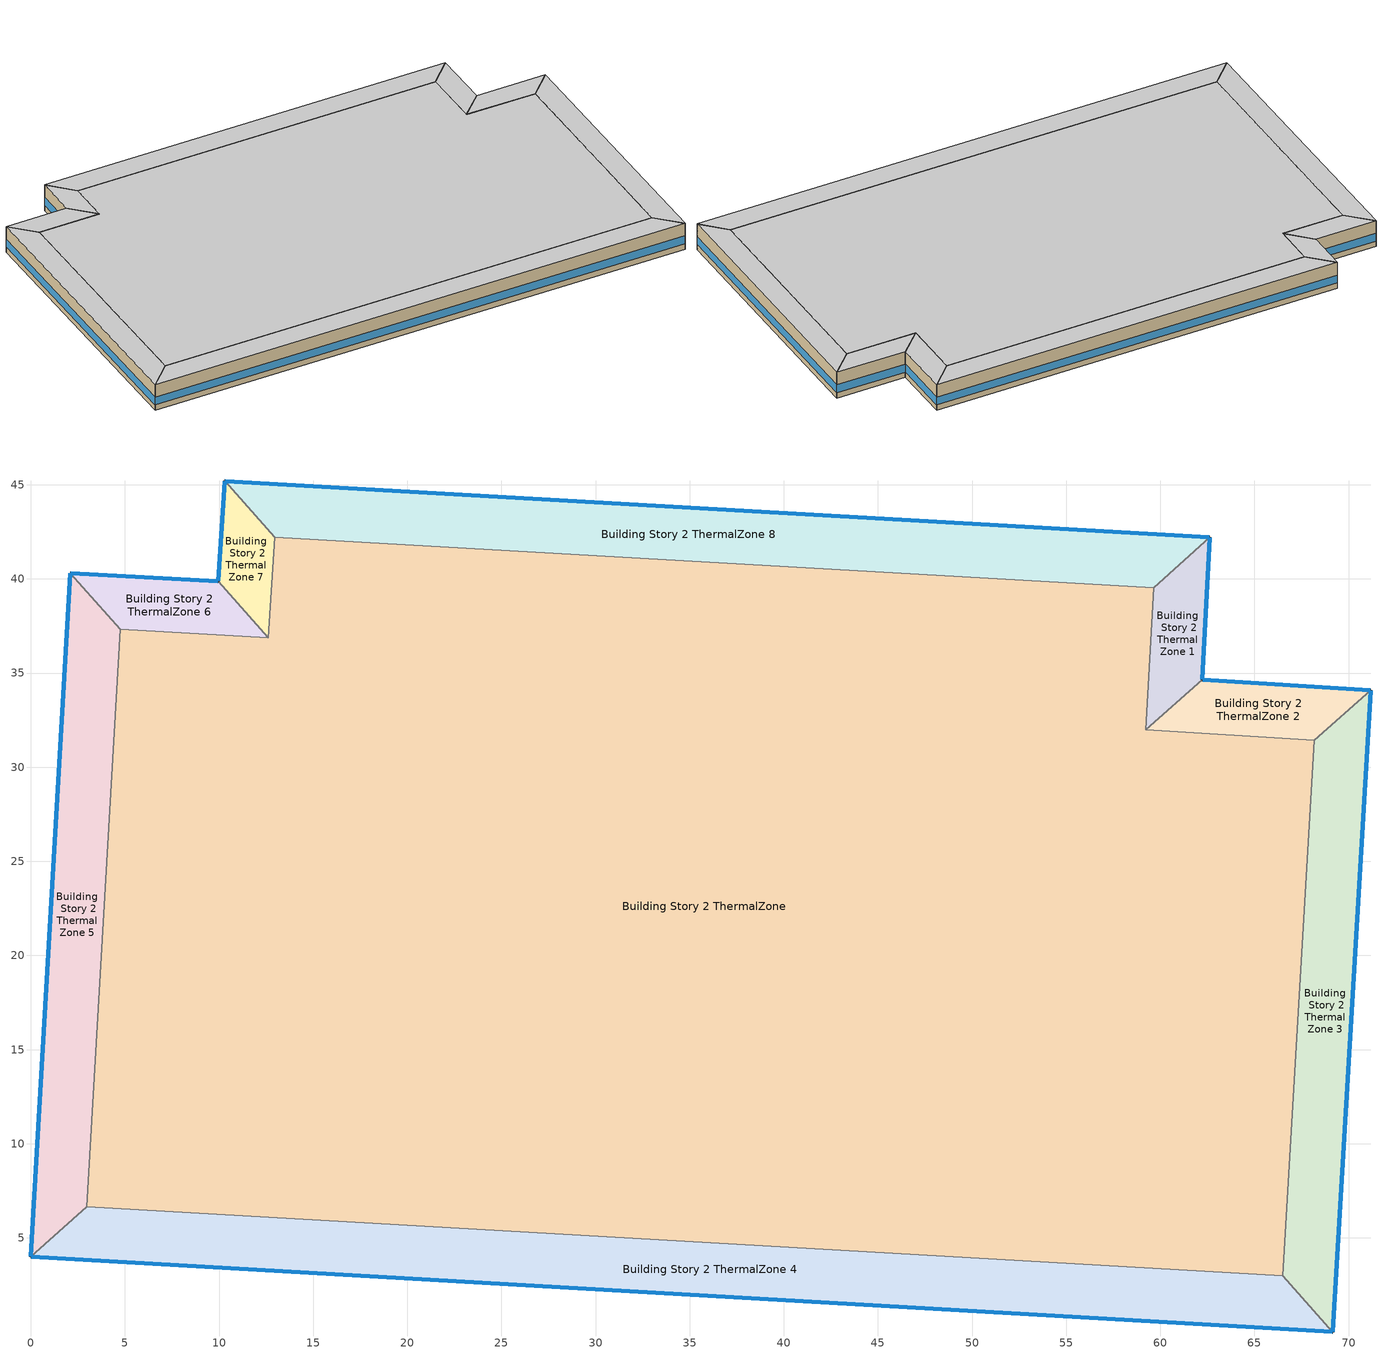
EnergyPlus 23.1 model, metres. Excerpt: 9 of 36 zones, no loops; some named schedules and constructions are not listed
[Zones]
Building Story 2 ThermalZone
 floor adiabatic (Typical Interior Ceiling): 59.65,39.54 59.23,31.99 68.18,31.44 66.51,2.99 2.99,6.66 4.76,37.33 12.62,36.88 12.95,42.21 z3.6
 wall adiabatic (Typical Interior Wall): 59.23,31.99 59.65,39.54 12.95,42.21 12.62,36.88 4.76,37.33 2.99,6.66 66.51,2.99 68.18,31.44 59.23,31.99 z3.6:7.2
 ceiling adiabatic (Typical Interior Floor): 12.95,42.21 12.62,36.88 4.76,37.33 2.99,6.66 66.51,2.99 68.18,31.44 59.23,31.99 59.65,39.54 z7.2
Building Story 2 ThermalZone 1
 floor adiabatic (Typical Interior Ceiling): 62.63,42.2 62.22,34.65 59.23,31.99 59.65,39.54 z3.6
 wall outside (Typical Insulated Steel Framed Exterior Wall R-20.41): 62.22,34.65 62.63,42.2 z3.6:7.2
 wall adiabatic (Typical Interior Wall): 62.63,42.2 59.65,39.54 59.23,31.99 62.22,34.65 z3.6:7.2
 window (U 0.48 SHGC 0.40 Dbl Ref-D Clr 6mm/13mm): 62.22,34.68 62.63,42.18 z4.36:5.45
 ceiling adiabatic (Typical Interior Floor): 59.65,39.54 59.23,31.99 62.22,34.65 62.63,42.2 z7.2
Building Story 2 ThermalZone 2
 floor adiabatic (Typical Interior Ceiling): 62.22,34.65 71.18,34.1 68.18,31.44 59.23,31.99 z3.6
 wall outside (Typical Insulated Steel Framed Exterior Wall R-20.41): 71.18,34.1 62.22,34.65 z3.6:7.2
 wall adiabatic (Typical Interior Wall): 62.22,34.65 59.23,31.99 68.18,31.44 71.18,34.1 z3.6:7.2
 window (U 0.48 SHGC 0.40 Dbl Ref-D Clr 6mm/13mm): 71.15,34.1 62.24,34.65 z4.36:5.45
 ceiling adiabatic (Typical Interior Floor): 59.23,31.99 68.18,31.44 71.18,34.1 62.22,34.65 z7.2
Building Story 2 ThermalZone 3
 floor adiabatic (Typical Interior Ceiling): 71.18,34.1 69.17,0 66.51,2.99 68.18,31.44 z3.6
 wall outside (Typical Insulated Steel Framed Exterior Wall R-20.41): 69.17,0 71.18,34.1 z3.6:7.2
 wall adiabatic (Typical Interior Wall): 71.18,34.1 68.18,31.44 66.51,2.99 69.17,0 z3.6:7.2
 window (U 0.48 SHGC 0.40 Dbl Ref-D Clr 6mm/13mm): 69.17,0.03 71.17,34.07 z4.36:5.44
 ceiling adiabatic (Typical Interior Floor): 68.18,31.44 66.51,2.99 69.17,0 71.18,34.1 z7.2
Building Story 2 ThermalZone 4
 floor adiabatic (Typical Interior Ceiling): 69.17,0 0,4 2.99,6.66 66.51,2.99 z3.6
 wall outside (Typical Insulated Steel Framed Exterior Wall R-20.41): 0,4 69.17,0 z3.6:7.2
 wall adiabatic (Typical Interior Wall): 69.17,0 66.51,2.99 2.99,6.66 0,4 z3.6:7.2
 window (U 0.48 SHGC 0.40 Dbl Ref-D Clr 6mm/13mm): 0.03,4 69.14,0 z4.36:5.44
 ceiling adiabatic (Typical Interior Floor): 66.51,2.99 2.99,6.66 0,4 69.17,0 z7.2
Building Story 2 ThermalZone 5
 floor adiabatic (Typical Interior Ceiling): 0,4 2.09,40.31 4.76,37.33 2.99,6.66 z3.6
 wall outside (Typical Insulated Steel Framed Exterior Wall R-20.41): 2.09,40.31 0,4 z3.6:7.2
 wall adiabatic (Typical Interior Wall): 0,4 2.99,6.66 4.76,37.33 2.09,40.31 z3.6:7.2
 window (U 0.48 SHGC 0.40 Dbl Ref-D Clr 6mm/13mm): 2.09,40.29 0,4.02 z4.36:5.44
 ceiling adiabatic (Typical Interior Floor): 2.99,6.66 4.76,37.33 2.09,40.31 0,4 z7.2
Building Story 2 ThermalZone 6
 floor adiabatic (Typical Interior Ceiling): 2.09,40.31 9.96,39.87 12.62,36.88 4.76,37.33 z3.6
 wall outside (Typical Insulated Steel Framed Exterior Wall R-20.41): 9.96,39.87 2.09,40.31 z3.6:7.2
 wall adiabatic (Typical Interior Wall): 2.09,40.31 4.76,37.33 12.62,36.88 9.96,39.87 z3.6:7.2
 window (U 0.48 SHGC 0.40 Dbl Ref-D Clr 6mm/13mm): 9.94,39.87 2.12,40.31 z4.36:5.45
 ceiling adiabatic (Typical Interior Ceiling): 4.76,37.33 12.62,36.88 9.96,39.87 2.09,40.31 z7.2
Building Story 2 ThermalZone 7
 floor adiabatic (Typical Interior Floor): 9.96,39.87 10.3,45.2 12.95,42.21 12.62,36.88 z3.6
 wall outside (Typical Insulated Steel Framed Exterior Wall R-20.41): 10.3,45.2 9.96,39.87 z3.6:7.2
 wall adiabatic (Typical Interior Wall): 9.96,39.87 12.62,36.88 12.95,42.21 10.3,45.2 z3.6:7.2
 window (U 0.48 SHGC 0.40 Dbl Ref-D Clr 6mm/13mm): 10.3,45.18 9.97,39.9 z4.36:5.45
 ceiling adiabatic (Typical Interior Ceiling): 12.62,36.88 12.95,42.21 10.3,45.2 9.96,39.87 z7.2
Building Story 2 ThermalZone 8
 floor adiabatic (Typical Interior Floor): 10.3,45.2 62.63,42.2 59.65,39.54 12.95,42.21 z3.6
 wall outside (Typical Insulated Steel Framed Exterior Wall R-20.41): 62.63,42.2 10.3,45.2 z3.6:7.2
 wall adiabatic (Typical Interior Wall): 10.3,45.2 12.95,42.21 59.65,39.54 62.63,42.2 z3.6:7.2
 window (U 0.48 SHGC 0.40 Dbl Ref-D Clr 6mm/13mm): 62.61,42.2 10.32,45.2 z4.36:5.44
 ceiling adiabatic (Typical Interior Ceiling): 12.95,42.21 59.65,39.54 62.63,42.2 10.3,45.2 z7.2
[Schedule:Week:Daily]
SchoolSecondary BLDG_LIGHT_BATH_SCH_2013 Week Rule - Jan1-Jun24: SchoolSecondary BLDG_LIGHT_BATH_SCH_2013 Wknd Day, SchoolSecondary BLDG_LIGHT_BATH_SCH_2013 Wkdy Day, SchoolSecondary BLDG_LIGHT_BATH_SCH_2013 Wkdy Day, SchoolSecondary BLDG_LIGHT_BATH_SCH_2013 Wkdy Day, SchoolSecondary BLDG_LIGHT_BATH_SCH_2013 Wkdy Day, SchoolSecondary BLDG_LIGHT_BATH_SCH_2013 Wkdy Day, SchoolSecondary BLDG_LIGHT_BATH_SCH_2013 Wknd Day, SchoolSecondary BLDG_LIGHT_BATH_SCH_2013 Default, SchoolSecondary BLDG_LIGHT_BATH_SCH_2013 Summer Design Day, SchoolSecondary BLDG_LIGHT_BATH_SCH_2013 Winter Design Day, SchoolSecondary BLDG_LIGHT_BATH_SCH_2013 Default, SchoolSecondary BLDG_LIGHT_BATH_SCH_2013 Default
SchoolSecondary BLDG_LIGHT_BATH_SCH_2013 Week Rule - Jun25-Jul1: SchoolSecondary BLDG_LIGHT_BATH_SCH_2013 Wknd Day, SchoolSecondary BLDG_LIGHT_BATH_SCH_2013 Wkdy Day, SchoolSecondary BLDG_LIGHT_BATH_SCH_2013 Wkdy Day, SchoolSecondary BLDG_LIGHT_BATH_SCH_2013 Wkdy Day, SchoolSecondary BLDG_LIGHT_BATH_SCH_2013 Wkdy Day, SchoolSecondary BLDG_LIGHT_BATH_SCH_2013 Wkdy Day, SchoolSecondary BLDG_LIGHT_BATH_SCH_2013 Wknd Day 1, SchoolSecondary BLDG_LIGHT_BATH_SCH_2013 Default, SchoolSecondary BLDG_LIGHT_BATH_SCH_2013 Summer Design Day, SchoolSecondary BLDG_LIGHT_BATH_SCH_2013 Winter Design Day, SchoolSecondary BLDG_LIGHT_BATH_SCH_2013 Default, SchoolSecondary BLDG_LIGHT_BATH_SCH_2013 Default
SchoolSecondary BLDG_LIGHT_BATH_SCH_2013 Week Rule - Jul2-Aug26: SchoolSecondary BLDG_LIGHT_BATH_SCH_2013 Wknd Day 1, SchoolSecondary BLDG_LIGHT_BATH_SCH_2013 Wkdy Day 1, SchoolSecondary BLDG_LIGHT_BATH_SCH_2013 Wkdy Day 1, SchoolSecondary BLDG_LIGHT_BATH_SCH_2013 Wkdy Day 1, SchoolSecondary BLDG_LIGHT_BATH_SCH_2013 Wkdy Day 1, SchoolSecondary BLDG_LIGHT_BATH_SCH_2013 Wkdy Day 1, SchoolSecondary BLDG_LIGHT_BATH_SCH_2013 Wknd Day 1, SchoolSecondary BLDG_LIGHT_BATH_SCH_2013 Default, SchoolSecondary BLDG_LIGHT_BATH_SCH_2013 Summer Design Day, SchoolSecondary BLDG_LIGHT_BATH_SCH_2013 Winter Design Day, SchoolSecondary BLDG_LIGHT_BATH_SCH_2013 Default, SchoolSecondary BLDG_LIGHT_BATH_SCH_2013 Default
SchoolSecondary BLDG_LIGHT_BATH_SCH_2013 Week Rule - Aug27-Sep2: SchoolSecondary BLDG_LIGHT_BATH_SCH_2013 Wknd Day 1, SchoolSecondary BLDG_LIGHT_BATH_SCH_2013 Wkdy Day 1, SchoolSecondary BLDG_LIGHT_BATH_SCH_2013 Wkdy Day 1, SchoolSecondary BLDG_LIGHT_BATH_SCH_2013 Wkdy Day 1, SchoolSecondary BLDG_LIGHT_BATH_SCH_2013 Wkdy Day 1, SchoolSecondary BLDG_LIGHT_BATH_SCH_2013 Wkdy Day 2, SchoolSecondary BLDG_LIGHT_BATH_SCH_2013 Default, SchoolSecondary BLDG_LIGHT_BATH_SCH_2013 Default, SchoolSecondary BLDG_LIGHT_BATH_SCH_2013 Summer Design Day, SchoolSecondary BLDG_LIGHT_BATH_SCH_2013 Winter Design Day, SchoolSecondary BLDG_LIGHT_BATH_SCH_2013 Default, SchoolSecondary BLDG_LIGHT_BATH_SCH_2013 Default
SchoolSecondary BLDG_LIGHT_BATH_SCH_2013 Week Rule - Sep3-Dec31: SchoolSecondary BLDG_LIGHT_BATH_SCH_2013 Default, SchoolSecondary BLDG_LIGHT_BATH_SCH_2013 Wkdy Day 2, SchoolSecondary BLDG_LIGHT_BATH_SCH_2013 Wkdy Day 2, SchoolSecondary BLDG_LIGHT_BATH_SCH_2013 Wkdy Day 2, SchoolSecondary BLDG_LIGHT_BATH_SCH_2013 Wkdy Day 2, SchoolSecondary BLDG_LIGHT_BATH_SCH_2013 Wkdy Day 2, SchoolSecondary BLDG_LIGHT_BATH_SCH_2013 Default, SchoolSecondary BLDG_LIGHT_BATH_SCH_2013 Default, SchoolSecondary BLDG_LIGHT_BATH_SCH_2013 Summer Design Day, SchoolSecondary BLDG_LIGHT_BATH_SCH_2013 Winter Design Day, SchoolSecondary BLDG_LIGHT_BATH_SCH_2013 Default, SchoolSecondary BLDG_LIGHT_BATH_SCH_2013 Default
SchoolSecondary BLDG_OCC_SCH_Auditorium Week Rule - Jan1-Jun24: SchoolSecondary BLDG_OCC_SCH_Auditorium Wknd Day, SchoolSecondary BLDG_OCC_SCH_Auditorium Wkdy|SmrDsn Day, SchoolSecondary BLDG_OCC_SCH_Auditorium Wkdy|SmrDsn Day, SchoolSecondary BLDG_OCC_SCH_Auditorium Wkdy|SmrDsn Day, SchoolSecondary BLDG_OCC_SCH_Auditorium Wkdy|SmrDsn Day, SchoolSecondary BLDG_OCC_SCH_Auditorium Wkdy|SmrDsn Day, SchoolSecondary BLDG_OCC_SCH_Auditorium Wknd Day, SchoolSecondary BLDG_OCC_SCH_Auditorium Default, SchoolSecondary BLDG_OCC_SCH_Auditorium Summer Design Day, SchoolSecondary BLDG_OCC_SCH_Auditorium Winter Design Day, SchoolSecondary BLDG_OCC_SCH_Auditorium Default, SchoolSecondary BLDG_OCC_SCH_Auditorium Default
SchoolSecondary BLDG_OCC_SCH_Auditorium Week Rule - Jun25-Jul1: SchoolSecondary BLDG_OCC_SCH_Auditorium Wknd Day, SchoolSecondary BLDG_OCC_SCH_Auditorium Wkdy|SmrDsn Day, SchoolSecondary BLDG_OCC_SCH_Auditorium Wkdy|SmrDsn Day, SchoolSecondary BLDG_OCC_SCH_Auditorium Wkdy|SmrDsn Day, SchoolSecondary BLDG_OCC_SCH_Auditorium Wkdy|SmrDsn Day, SchoolSecondary BLDG_OCC_SCH_Auditorium Wkdy|SmrDsn Day, SchoolSecondary BLDG_OCC_SCH_Auditorium Wknd Day 1, SchoolSecondary BLDG_OCC_SCH_Auditorium Default, SchoolSecondary BLDG_OCC_SCH_Auditorium Summer Design Day, SchoolSecondary BLDG_OCC_SCH_Auditorium Winter Design Day, SchoolSecondary BLDG_OCC_SCH_Auditorium Default, SchoolSecondary BLDG_OCC_SCH_Auditorium Default
SchoolSecondary BLDG_OCC_SCH_Auditorium Week Rule - Jul2-Aug26: SchoolSecondary BLDG_OCC_SCH_Auditorium Wknd Day 1, SchoolSecondary BLDG_OCC_SCH_Auditorium Wkdy|SmrDsn Day 1, SchoolSecondary BLDG_OCC_SCH_Auditorium Wkdy|SmrDsn Day 1, SchoolSecondary BLDG_OCC_SCH_Auditorium Wkdy|SmrDsn Day 1, SchoolSecondary BLDG_OCC_SCH_Auditorium Wkdy|SmrDsn Day 1, SchoolSecondary BLDG_OCC_SCH_Auditorium Wkdy|SmrDsn Day 1, SchoolSecondary BLDG_OCC_SCH_Auditorium Wknd Day 1, SchoolSecondary BLDG_OCC_SCH_Auditorium Default, SchoolSecondary BLDG_OCC_SCH_Auditorium Summer Design Day, SchoolSecondary BLDG_OCC_SCH_Auditorium Winter Design Day, SchoolSecondary BLDG_OCC_SCH_Auditorium Default, SchoolSecondary BLDG_OCC_SCH_Auditorium Default
SchoolSecondary BLDG_OCC_SCH_Auditorium Week Rule - Aug27-Sep2: SchoolSecondary BLDG_OCC_SCH_Auditorium Wknd Day 1, SchoolSecondary BLDG_OCC_SCH_Auditorium Wkdy|SmrDsn Day 1, SchoolSecondary BLDG_OCC_SCH_Auditorium Wkdy|SmrDsn Day 1, SchoolSecondary BLDG_OCC_SCH_Auditorium Wkdy|SmrDsn Day 1, SchoolSecondary BLDG_OCC_SCH_Auditorium Wkdy|SmrDsn Day 1, SchoolSecondary BLDG_OCC_SCH_Auditorium Wkdy|SmrDsn Day 2, SchoolSecondary BLDG_OCC_SCH_Auditorium Default, SchoolSecondary BLDG_OCC_SCH_Auditorium Default, SchoolSecondary BLDG_OCC_SCH_Auditorium Summer Design Day, SchoolSecondary BLDG_OCC_SCH_Auditorium Winter Design Day, SchoolSecondary BLDG_OCC_SCH_Auditorium Default, SchoolSecondary BLDG_OCC_SCH_Auditorium Default
SchoolSecondary BLDG_OCC_SCH_Auditorium Week Rule - Sep3-Dec31: SchoolSecondary BLDG_OCC_SCH_Auditorium Default, SchoolSecondary BLDG_OCC_SCH_Auditorium Wkdy|SmrDsn Day 2, SchoolSecondary BLDG_OCC_SCH_Auditorium Wkdy|SmrDsn Day 2, SchoolSecondary BLDG_OCC_SCH_Auditorium Wkdy|SmrDsn Day 2, SchoolSecondary BLDG_OCC_SCH_Auditorium Wkdy|SmrDsn Day 2, SchoolSecondary BLDG_OCC_SCH_Auditorium Wkdy|SmrDsn Day 2, SchoolSecondary BLDG_OCC_SCH_Auditorium Default, SchoolSecondary BLDG_OCC_SCH_Auditorium Default, SchoolSecondary BLDG_OCC_SCH_Auditorium Summer Design Day, SchoolSecondary BLDG_OCC_SCH_Auditorium Winter Design Day, SchoolSecondary BLDG_OCC_SCH_Auditorium Default, SchoolSecondary BLDG_OCC_SCH_Auditorium Default
SchoolSecondary BLDG_OCC_SCH_Cafeteria Week Rule - Jan1-Jun24: SchoolSecondary BLDG_OCC_SCH_Cafeteria Wknd Day, SchoolSecondary BLDG_OCC_SCH_Cafeteria Wkdy|SmrDsn Day, SchoolSecondary BLDG_OCC_SCH_Cafeteria Wkdy|SmrDsn Day, SchoolSecondary BLDG_OCC_SCH_Cafeteria Wkdy|SmrDsn Day, SchoolSecondary BLDG_OCC_SCH_Cafeteria Wkdy|SmrDsn Day, SchoolSecondary BLDG_OCC_SCH_Cafeteria Wkdy|SmrDsn Day, SchoolSecondary BLDG_OCC_SCH_Cafeteria Wknd Day, SchoolSecondary BLDG_OCC_SCH_Cafeteria Default, SchoolSecondary BLDG_OCC_SCH_Cafeteria Summer Design Day, SchoolSecondary BLDG_OCC_SCH_Cafeteria Winter Design Day, SchoolSecondary BLDG_OCC_SCH_Cafeteria Default, SchoolSecondary BLDG_OCC_SCH_Cafeteria Default
SchoolSecondary BLDG_OCC_SCH_Cafeteria Week Rule - Jun25-Jul1: SchoolSecondary BLDG_OCC_SCH_Cafeteria Wknd Day, SchoolSecondary BLDG_OCC_SCH_Cafeteria Wkdy|SmrDsn Day, SchoolSecondary BLDG_OCC_SCH_Cafeteria Wkdy|SmrDsn Day, SchoolSecondary BLDG_OCC_SCH_Cafeteria Wkdy|SmrDsn Day, SchoolSecondary BLDG_OCC_SCH_Cafeteria Wkdy|SmrDsn Day, SchoolSecondary BLDG_OCC_SCH_Cafeteria Wkdy|SmrDsn Day, SchoolSecondary BLDG_OCC_SCH_Cafeteria Wknd Day 1, SchoolSecondary BLDG_OCC_SCH_Cafeteria Default, SchoolSecondary BLDG_OCC_SCH_Cafeteria Summer Design Day, SchoolSecondary BLDG_OCC_SCH_Cafeteria Winter Design Day, SchoolSecondary BLDG_OCC_SCH_Cafeteria Default, SchoolSecondary BLDG_OCC_SCH_Cafeteria Default
SchoolSecondary BLDG_OCC_SCH_Cafeteria Week Rule - Jul2-Aug26: SchoolSecondary BLDG_OCC_SCH_Cafeteria Wknd Day 1, SchoolSecondary BLDG_OCC_SCH_Cafeteria Wkdy|SmrDsn Day 1, SchoolSecondary BLDG_OCC_SCH_Cafeteria Wkdy|SmrDsn Day 1, SchoolSecondary BLDG_OCC_SCH_Cafeteria Wkdy|SmrDsn Day 1, SchoolSecondary BLDG_OCC_SCH_Cafeteria Wkdy|SmrDsn Day 1, SchoolSecondary BLDG_OCC_SCH_Cafeteria Wkdy|SmrDsn Day 1, SchoolSecondary BLDG_OCC_SCH_Cafeteria Wknd Day 1, SchoolSecondary BLDG_OCC_SCH_Cafeteria Default, SchoolSecondary BLDG_OCC_SCH_Cafeteria Summer Design Day, SchoolSecondary BLDG_OCC_SCH_Cafeteria Winter Design Day, SchoolSecondary BLDG_OCC_SCH_Cafeteria Default, SchoolSecondary BLDG_OCC_SCH_Cafeteria Default
SchoolSecondary BLDG_OCC_SCH_Cafeteria Week Rule - Aug27-Sep2: SchoolSecondary BLDG_OCC_SCH_Cafeteria Wknd Day 1, SchoolSecondary BLDG_OCC_SCH_Cafeteria Wkdy|SmrDsn Day 1, SchoolSecondary BLDG_OCC_SCH_Cafeteria Wkdy|SmrDsn Day 1, SchoolSecondary BLDG_OCC_SCH_Cafeteria Wkdy|SmrDsn Day 1, SchoolSecondary BLDG_OCC_SCH_Cafeteria Wkdy|SmrDsn Day 1, SchoolSecondary BLDG_OCC_SCH_Cafeteria Wkdy|SmrDsn Day 2, SchoolSecondary BLDG_OCC_SCH_Cafeteria Default, SchoolSecondary BLDG_OCC_SCH_Cafeteria Default, SchoolSecondary BLDG_OCC_SCH_Cafeteria Summer Design Day, SchoolSecondary BLDG_OCC_SCH_Cafeteria Winter Design Day, SchoolSecondary BLDG_OCC_SCH_Cafeteria Default, SchoolSecondary BLDG_OCC_SCH_Cafeteria Default
SchoolSecondary BLDG_OCC_SCH_Cafeteria Week Rule - Sep3-Dec31: SchoolSecondary BLDG_OCC_SCH_Cafeteria Default, SchoolSecondary BLDG_OCC_SCH_Cafeteria Wkdy|SmrDsn Day 2, SchoolSecondary BLDG_OCC_SCH_Cafeteria Wkdy|SmrDsn Day 2, SchoolSecondary BLDG_OCC_SCH_Cafeteria Wkdy|SmrDsn Day 2, SchoolSecondary BLDG_OCC_SCH_Cafeteria Wkdy|SmrDsn Day 2, SchoolSecondary BLDG_OCC_SCH_Cafeteria Wkdy|SmrDsn Day 2, SchoolSecondary BLDG_OCC_SCH_Cafeteria Default, SchoolSecondary BLDG_OCC_SCH_Cafeteria Default, SchoolSecondary BLDG_OCC_SCH_Cafeteria Summer Design Day, SchoolSecondary BLDG_OCC_SCH_Cafeteria Winter Design Day, SchoolSecondary BLDG_OCC_SCH_Cafeteria Default, SchoolSecondary BLDG_OCC_SCH_Cafeteria Default
SchoolSecondary BLDG_OCC_SCH_Extend Week Rule - Jan1-Jun24: SchoolSecondary BLDG_OCC_SCH_Extend Wknd Day, SchoolSecondary BLDG_OCC_SCH_Extend Wkdy|SmrDsn Day, SchoolSecondary BLDG_OCC_SCH_Extend Wkdy|SmrDsn Day, SchoolSecondary BLDG_OCC_SCH_Extend Wkdy|SmrDsn Day, SchoolSecondary BLDG_OCC_SCH_Extend Wkdy|SmrDsn Day, SchoolSecondary BLDG_OCC_SCH_Extend Wkdy|SmrDsn Day, SchoolSecondary BLDG_OCC_SCH_Extend Wknd Day, SchoolSecondary BLDG_OCC_SCH_Extend Default, SchoolSecondary BLDG_OCC_SCH_Extend Summer Design Day, SchoolSecondary BLDG_OCC_SCH_Extend Winter Design Day, SchoolSecondary BLDG_OCC_SCH_Extend Default, SchoolSecondary BLDG_OCC_SCH_Extend Default
SchoolSecondary BLDG_OCC_SCH_Extend Week Rule - Jun25-Jul1: SchoolSecondary BLDG_OCC_SCH_Extend Wknd Day, SchoolSecondary BLDG_OCC_SCH_Extend Wkdy|SmrDsn Day, SchoolSecondary BLDG_OCC_SCH_Extend Wkdy|SmrDsn Day, SchoolSecondary BLDG_OCC_SCH_Extend Wkdy|SmrDsn Day, SchoolSecondary BLDG_OCC_SCH_Extend Wkdy|SmrDsn Day, SchoolSecondary BLDG_OCC_SCH_Extend Wkdy|SmrDsn Day, SchoolSecondary BLDG_OCC_SCH_Extend Wknd Day 1, SchoolSecondary BLDG_OCC_SCH_Extend Default, SchoolSecondary BLDG_OCC_SCH_Extend Summer Design Day, SchoolSecondary BLDG_OCC_SCH_Extend Winter Design Day, SchoolSecondary BLDG_OCC_SCH_Extend Default, SchoolSecondary BLDG_OCC_SCH_Extend Default
SchoolSecondary BLDG_OCC_SCH_Extend Week Rule - Jul2-Aug26: SchoolSecondary BLDG_OCC_SCH_Extend Wknd Day 1, SchoolSecondary BLDG_OCC_SCH_Extend Wkdy|SmrDsn Day 1, SchoolSecondary BLDG_OCC_SCH_Extend Wkdy|SmrDsn Day 1, SchoolSecondary BLDG_OCC_SCH_Extend Wkdy|SmrDsn Day 1, SchoolSecondary BLDG_OCC_SCH_Extend Wkdy|SmrDsn Day 1, SchoolSecondary BLDG_OCC_SCH_Extend Wkdy|SmrDsn Day 1, SchoolSecondary BLDG_OCC_SCH_Extend Wknd Day 1, SchoolSecondary BLDG_OCC_SCH_Extend Default, SchoolSecondary BLDG_OCC_SCH_Extend Summer Design Day, SchoolSecondary BLDG_OCC_SCH_Extend Winter Design Day, SchoolSecondary BLDG_OCC_SCH_Extend Default, SchoolSecondary BLDG_OCC_SCH_Extend Default
SchoolSecondary BLDG_OCC_SCH_Extend Week Rule - Aug27-Sep2: SchoolSecondary BLDG_OCC_SCH_Extend Wknd Day 1, SchoolSecondary BLDG_OCC_SCH_Extend Wkdy|SmrDsn Day 1, SchoolSecondary BLDG_OCC_SCH_Extend Wkdy|SmrDsn Day 1, SchoolSecondary BLDG_OCC_SCH_Extend Wkdy|SmrDsn Day 1, SchoolSecondary BLDG_OCC_SCH_Extend Wkdy|SmrDsn Day 1, SchoolSecondary BLDG_OCC_SCH_Extend Wkdy|SmrDsn Day 2, SchoolSecondary BLDG_OCC_SCH_Extend Default, SchoolSecondary BLDG_OCC_SCH_Extend Default, SchoolSecondary BLDG_OCC_SCH_Extend Summer Design Day, SchoolSecondary BLDG_OCC_SCH_Extend Winter Design Day, SchoolSecondary BLDG_OCC_SCH_Extend Default, SchoolSecondary BLDG_OCC_SCH_Extend Default
SchoolSecondary BLDG_OCC_SCH_Extend Week Rule - Sep3-Dec31: SchoolSecondary BLDG_OCC_SCH_Extend Default, SchoolSecondary BLDG_OCC_SCH_Extend Wkdy|SmrDsn Day 2, SchoolSecondary BLDG_OCC_SCH_Extend Wkdy|SmrDsn Day 2, SchoolSecondary BLDG_OCC_SCH_Extend Wkdy|SmrDsn Day 2, SchoolSecondary BLDG_OCC_SCH_Extend Wkdy|SmrDsn Day 2, SchoolSecondary BLDG_OCC_SCH_Extend Wkdy|SmrDsn Day 2, SchoolSecondary BLDG_OCC_SCH_Extend Default, SchoolSecondary BLDG_OCC_SCH_Extend Default, SchoolSecondary BLDG_OCC_SCH_Extend Summer Design Day, SchoolSecondary BLDG_OCC_SCH_Extend Winter Design Day, SchoolSecondary BLDG_OCC_SCH_Extend Default, SchoolSecondary BLDG_OCC_SCH_Extend Default
SchoolSecondary BLDG_OCC_SCH_Gym Week Rule - Jan1-Jun24: SchoolSecondary BLDG_OCC_SCH_Gym Wknd Day, SchoolSecondary BLDG_OCC_SCH_Gym Wkdy|SmrDsn Day, SchoolSecondary BLDG_OCC_SCH_Gym Wkdy|SmrDsn Day, SchoolSecondary BLDG_OCC_SCH_Gym Wkdy|SmrDsn Day, SchoolSecondary BLDG_OCC_SCH_Gym Wkdy|SmrDsn Day, SchoolSecondary BLDG_OCC_SCH_Gym Wkdy|SmrDsn Day, SchoolSecondary BLDG_OCC_SCH_Gym Wknd Day, SchoolSecondary BLDG_OCC_SCH_Gym Default, SchoolSecondary BLDG_OCC_SCH_Gym Summer Design Day, SchoolSecondary BLDG_OCC_SCH_Gym Winter Design Day, SchoolSecondary BLDG_OCC_SCH_Gym Default, SchoolSecondary BLDG_OCC_SCH_Gym Default
SchoolSecondary BLDG_OCC_SCH_Gym Week Rule - Jun25-Jul1: SchoolSecondary BLDG_OCC_SCH_Gym Wknd Day, SchoolSecondary BLDG_OCC_SCH_Gym Wkdy|SmrDsn Day, SchoolSecondary BLDG_OCC_SCH_Gym Wkdy|SmrDsn Day, SchoolSecondary BLDG_OCC_SCH_Gym Wkdy|SmrDsn Day, SchoolSecondary BLDG_OCC_SCH_Gym Wkdy|SmrDsn Day, SchoolSecondary BLDG_OCC_SCH_Gym Wkdy|SmrDsn Day, SchoolSecondary BLDG_OCC_SCH_Gym Wknd Day 1, SchoolSecondary BLDG_OCC_SCH_Gym Default, SchoolSecondary BLDG_OCC_SCH_Gym Summer Design Day, SchoolSecondary BLDG_OCC_SCH_Gym Winter Design Day, SchoolSecondary BLDG_OCC_SCH_Gym Default, SchoolSecondary BLDG_OCC_SCH_Gym Default
SchoolSecondary BLDG_OCC_SCH_Gym Week Rule - Jul2-Aug26: SchoolSecondary BLDG_OCC_SCH_Gym Wknd Day 1, SchoolSecondary BLDG_OCC_SCH_Gym Wkdy|SmrDsn Day 1, SchoolSecondary BLDG_OCC_SCH_Gym Wkdy|SmrDsn Day 1, SchoolSecondary BLDG_OCC_SCH_Gym Wkdy|SmrDsn Day 1, SchoolSecondary BLDG_OCC_SCH_Gym Wkdy|SmrDsn Day 1, SchoolSecondary BLDG_OCC_SCH_Gym Wkdy|SmrDsn Day 1, SchoolSecondary BLDG_OCC_SCH_Gym Wknd Day 1, SchoolSecondary BLDG_OCC_SCH_Gym Default, SchoolSecondary BLDG_OCC_SCH_Gym Summer Design Day, SchoolSecondary BLDG_OCC_SCH_Gym Winter Design Day, SchoolSecondary BLDG_OCC_SCH_Gym Default, SchoolSecondary BLDG_OCC_SCH_Gym Default
SchoolSecondary BLDG_OCC_SCH_Gym Week Rule - Aug27-Sep2: SchoolSecondary BLDG_OCC_SCH_Gym Wknd Day 1, SchoolSecondary BLDG_OCC_SCH_Gym Wkdy|SmrDsn Day 1, SchoolSecondary BLDG_OCC_SCH_Gym Wkdy|SmrDsn Day 1, SchoolSecondary BLDG_OCC_SCH_Gym Wkdy|SmrDsn Day 1, SchoolSecondary BLDG_OCC_SCH_Gym Wkdy|SmrDsn Day 1, SchoolSecondary BLDG_OCC_SCH_Gym Wkdy|SmrDsn Day 2, SchoolSecondary BLDG_OCC_SCH_Gym Default, SchoolSecondary BLDG_OCC_SCH_Gym Default, SchoolSecondary BLDG_OCC_SCH_Gym Summer Design Day, SchoolSecondary BLDG_OCC_SCH_Gym Winter Design Day, SchoolSecondary BLDG_OCC_SCH_Gym Default, SchoolSecondary BLDG_OCC_SCH_Gym Default
SchoolSecondary BLDG_OCC_SCH_Gym Week Rule - Sep3-Dec31: SchoolSecondary BLDG_OCC_SCH_Gym Default, SchoolSecondary BLDG_OCC_SCH_Gym Wkdy|SmrDsn Day 2, SchoolSecondary BLDG_OCC_SCH_Gym Wkdy|SmrDsn Day 2, SchoolSecondary BLDG_OCC_SCH_Gym Wkdy|SmrDsn Day 2, SchoolSecondary BLDG_OCC_SCH_Gym Wkdy|SmrDsn Day 2, SchoolSecondary BLDG_OCC_SCH_Gym Wkdy|SmrDsn Day 2, SchoolSecondary BLDG_OCC_SCH_Gym Default, SchoolSecondary BLDG_OCC_SCH_Gym Default, SchoolSecondary BLDG_OCC_SCH_Gym Summer Design Day, SchoolSecondary BLDG_OCC_SCH_Gym Winter Design Day, SchoolSecondary BLDG_OCC_SCH_Gym Default, SchoolSecondary BLDG_OCC_SCH_Gym Default
SchoolSecondary BLDG_OCC_SCH_Offices Week Rule - Jan1-Jun24: SchoolSecondary BLDG_OCC_SCH_Offices Wknd Day, SchoolSecondary BLDG_OCC_SCH_Offices Wkdy|SmrDsn Day, SchoolSecondary BLDG_OCC_SCH_Offices Wkdy|SmrDsn Day, SchoolSecondary BLDG_OCC_SCH_Offices Wkdy|SmrDsn Day, SchoolSecondary BLDG_OCC_SCH_Offices Wkdy|SmrDsn Day, SchoolSecondary BLDG_OCC_SCH_Offices Wkdy|SmrDsn Day, SchoolSecondary BLDG_OCC_SCH_Offices Wknd Day, SchoolSecondary BLDG_OCC_SCH_Offices Default, SchoolSecondary BLDG_OCC_SCH_Offices Summer Design Day, SchoolSecondary BLDG_OCC_SCH_Offices Winter Design Day, SchoolSecondary BLDG_OCC_SCH_Offices Default, SchoolSecondary BLDG_OCC_SCH_Offices Default
SchoolSecondary BLDG_OCC_SCH_Offices Week Rule - Jun25-Jul1: SchoolSecondary BLDG_OCC_SCH_Offices Wknd Day, SchoolSecondary BLDG_OCC_SCH_Offices Wkdy|SmrDsn Day, SchoolSecondary BLDG_OCC_SCH_Offices Wkdy|SmrDsn Day, SchoolSecondary BLDG_OCC_SCH_Offices Wkdy|SmrDsn Day, SchoolSecondary BLDG_OCC_SCH_Offices Wkdy|SmrDsn Day, SchoolSecondary BLDG_OCC_SCH_Offices Wkdy|SmrDsn Day, SchoolSecondary BLDG_OCC_SCH_Offices Wknd Day 1, SchoolSecondary BLDG_OCC_SCH_Offices Default, SchoolSecondary BLDG_OCC_SCH_Offices Summer Design Day, SchoolSecondary BLDG_OCC_SCH_Offices Winter Design Day, SchoolSecondary BLDG_OCC_SCH_Offices Default, SchoolSecondary BLDG_OCC_SCH_Offices Default
SchoolSecondary BLDG_OCC_SCH_Offices Week Rule - Jul2-Aug26: SchoolSecondary BLDG_OCC_SCH_Offices Wknd Day 1, SchoolSecondary BLDG_OCC_SCH_Offices Wkdy|SmrDsn Day 1, SchoolSecondary BLDG_OCC_SCH_Offices Wkdy|SmrDsn Day 1, SchoolSecondary BLDG_OCC_SCH_Offices Wkdy|SmrDsn Day 1, SchoolSecondary BLDG_OCC_SCH_Offices Wkdy|SmrDsn Day 1, SchoolSecondary BLDG_OCC_SCH_Offices Wkdy|SmrDsn Day 1, SchoolSecondary BLDG_OCC_SCH_Offices Wknd Day 1, SchoolSecondary BLDG_OCC_SCH_Offices Default, SchoolSecondary BLDG_OCC_SCH_Offices Summer Design Day, SchoolSecondary BLDG_OCC_SCH_Offices Winter Design Day, SchoolSecondary BLDG_OCC_SCH_Offices Default, SchoolSecondary BLDG_OCC_SCH_Offices Default
SchoolSecondary BLDG_OCC_SCH_Offices Week Rule - Aug27-Sep2: SchoolSecondary BLDG_OCC_SCH_Offices Wknd Day 1, SchoolSecondary BLDG_OCC_SCH_Offices Wkdy|SmrDsn Day 1, SchoolSecondary BLDG_OCC_SCH_Offices Wkdy|SmrDsn Day 1, SchoolSecondary BLDG_OCC_SCH_Offices Wkdy|SmrDsn Day 1, SchoolSecondary BLDG_OCC_SCH_Offices Wkdy|SmrDsn Day 1, SchoolSecondary BLDG_OCC_SCH_Offices Wkdy|SmrDsn Day 2, SchoolSecondary BLDG_OCC_SCH_Offices Default, SchoolSecondary BLDG_OCC_SCH_Offices Default, SchoolSecondary BLDG_OCC_SCH_Offices Summer Design Day, SchoolSecondary BLDG_OCC_SCH_Offices Winter Design Day, SchoolSecondary BLDG_OCC_SCH_Offices Default, SchoolSecondary BLDG_OCC_SCH_Offices Default
SchoolSecondary BLDG_OCC_SCH_Offices Week Rule - Sep3-Dec31: SchoolSecondary BLDG_OCC_SCH_Offices Default, SchoolSecondary BLDG_OCC_SCH_Offices Wkdy|SmrDsn Day 2, SchoolSecondary BLDG_OCC_SCH_Offices Wkdy|SmrDsn Day 2, SchoolSecondary BLDG_OCC_SCH_Offices Wkdy|SmrDsn Day 2, SchoolSecondary BLDG_OCC_SCH_Offices Wkdy|SmrDsn Day 2, SchoolSecondary BLDG_OCC_SCH_Offices Wkdy|SmrDsn Day 2, SchoolSecondary BLDG_OCC_SCH_Offices Default, SchoolSecondary BLDG_OCC_SCH_Offices Default, SchoolSecondary BLDG_OCC_SCH_Offices Summer Design Day, SchoolSecondary BLDG_OCC_SCH_Offices Winter Design Day, SchoolSecondary BLDG_OCC_SCH_Offices Default, SchoolSecondary BLDG_OCC_SCH_Offices Default
Elevator Schedule 3 Week Rule - Jan1-Jun10: 75 space(s) Occ Sch Sunday 3, 75 space(s) Occ Sch Default 3, 75 space(s) Occ Sch Tuesday 19, 75 space(s) Occ Sch Wednesday 19, 75 space(s) Occ Sch Thursday 19, 75 space(s) Occ Sch Friday 19, 75 space(s) Occ Sch Saturday 3, 75 space(s) Occ Sch Default 3, 75 space(s) Occ Sch Summer Design Day 3, 75 space(s) Occ Sch Winter Design Day 3, 75 space(s) Occ Sch Default 3, 75 space(s) Occ Sch Default 3
Elevator Schedule 3 Week Rule - Jun11-Jun17: 75 space(s) Occ Sch Sunday 3, 75 space(s) Occ Sch Default 3, 75 space(s) Occ Sch Tuesday 19, 75 space(s) Occ Sch Wednesday 19, 75 space(s) Occ Sch Thursday 19, 75 space(s) Occ Sch Friday 18, 75 space(s) Occ Sch Saturday 3, 75 space(s) Occ Sch Default 3, 75 space(s) Occ Sch Summer Design Day 3, 75 space(s) Occ Sch Winter Design Day 3, 75 space(s) Occ Sch Default 3, 75 space(s) Occ Sch Default 3
Elevator Schedule 3 Week Rule - Jun18-Jul1: 75 space(s) Occ Sch Sunday 3, 75 space(s) Occ Sch Monday 16, 75 space(s) Occ Sch Tuesday 18, 75 space(s) Occ Sch Wednesday 18, 75 space(s) Occ Sch Thursday 18, 75 space(s) Occ Sch Friday 18, 75 space(s) Occ Sch Saturday 3, 75 space(s) Occ Sch Default 3, 75 space(s) Occ Sch Summer Design Day 3, 75 space(s) Occ Sch Winter Design Day 3, 75 space(s) Occ Sch Default 3, 75 space(s) Occ Sch Default 3
Elevator Schedule 3 Week Rule - Jul2-Aug26: 75 space(s) Occ Sch Sunday 3, 75 space(s) Occ Sch Monday 15, 75 space(s) Occ Sch Tuesday 17, 75 space(s) Occ Sch Wednesday 17, 75 space(s) Occ Sch Thursday 17, 75 space(s) Occ Sch Friday 17, 75 space(s) Occ Sch Saturday 3, 75 space(s) Occ Sch Default 3, 75 space(s) Occ Sch Summer Design Day 3, 75 space(s) Occ Sch Winter Design Day 3, 75 space(s) Occ Sch Default 3, 75 space(s) Occ Sch Default 3
Elevator Schedule 3 Week Rule - Aug27-Sep2: 75 space(s) Occ Sch Sunday 3, 75 space(s) Occ Sch Monday 15, 75 space(s) Occ Sch Tuesday 17, 75 space(s) Occ Sch Wednesday 17, 75 space(s) Occ Sch Thursday 17, 75 space(s) Occ Sch Friday 16, 75 space(s) Occ Sch Saturday 3, 75 space(s) Occ Sch Default 3, 75 space(s) Occ Sch Summer Design Day 3, 75 space(s) Occ Sch Winter Design Day 3, 75 space(s) Occ Sch Default 3, 75 space(s) Occ Sch Default 3
Elevator Schedule 3 Week Rule - Sep3-Sep16: 75 space(s) Occ Sch Sunday 3, 75 space(s) Occ Sch Monday 14, 75 space(s) Occ Sch Tuesday 16, 75 space(s) Occ Sch Wednesday 16, 75 space(s) Occ Sch Thursday 16, 75 space(s) Occ Sch Friday 16, 75 space(s) Occ Sch Saturday 3, 75 space(s) Occ Sch Default 3, 75 space(s) Occ Sch Summer Design Day 3, 75 space(s) Occ Sch Winter Design Day 3, 75 space(s) Occ Sch Default 3, 75 space(s) Occ Sch Default 3
Elevator Schedule 3 Week Rule - Sep17-Dec31: 75 space(s) Occ Sch Sunday 3, 75 space(s) Occ Sch Monday 13, 75 space(s) Occ Sch Tuesday 15, 75 space(s) Occ Sch Wednesday 15, 75 space(s) Occ Sch Thursday 15, 75 space(s) Occ Sch Friday 15, 75 space(s) Occ Sch Saturday 3, 75 space(s) Occ Sch Default 3, 75 space(s) Occ Sch Summer Design Day 3, 75 space(s) Occ Sch Winter Design Day 3, 75 space(s) Occ Sch Default 3, 75 space(s) Occ Sch Default 3
Elevator Schedule 1 Week Rule - Jan1-Jun10: 75 space(s) Occ Sch Sunday 1, 75 space(s) Occ Sch Default 1, 75 space(s) Occ Sch Tuesday 9, 75 space(s) Occ Sch Wednesday 9, 75 space(s) Occ Sch Thursday 9, 75 space(s) Occ Sch Friday 9, 75 space(s) Occ Sch Saturday 1, 75 space(s) Occ Sch Default 1, 75 space(s) Occ Sch Summer Design Day 1, 75 space(s) Occ Sch Winter Design Day 1, 75 space(s) Occ Sch Default 1, 75 space(s) Occ Sch Default 1
Elevator Schedule 1 Week Rule - Jun11-Jun17: 75 space(s) Occ Sch Sunday 1, 75 space(s) Occ Sch Default 1, 75 space(s) Occ Sch Tuesday 9, 75 space(s) Occ Sch Wednesday 9, 75 space(s) Occ Sch Thursday 9, 75 space(s) Occ Sch Friday 8, 75 space(s) Occ Sch Saturday 1, 75 space(s) Occ Sch Default 1, 75 space(s) Occ Sch Summer Design Day 1, 75 space(s) Occ Sch Winter Design Day 1, 75 space(s) Occ Sch Default 1, 75 space(s) Occ Sch Default 1
Elevator Schedule 1 Week Rule - Jun18-Jul1: 75 space(s) Occ Sch Sunday 1, 75 space(s) Occ Sch Monday 8, 75 space(s) Occ Sch Tuesday 8, 75 space(s) Occ Sch Wednesday 8, 75 space(s) Occ Sch Thursday 8, 75 space(s) Occ Sch Friday 8, 75 space(s) Occ Sch Saturday 1, 75 space(s) Occ Sch Default 1, 75 space(s) Occ Sch Summer Design Day 1, 75 space(s) Occ Sch Winter Design Day 1, 75 space(s) Occ Sch Default 1, 75 space(s) Occ Sch Default 1
Elevator Schedule 1 Week Rule - Jul2-Aug26: 75 space(s) Occ Sch Sunday 1, 75 space(s) Occ Sch Monday 7, 75 space(s) Occ Sch Tuesday 7, 75 space(s) Occ Sch Wednesday 7, 75 space(s) Occ Sch Thursday 7, 75 space(s) Occ Sch Friday 7, 75 space(s) Occ Sch Saturday 1, 75 space(s) Occ Sch Default 1, 75 space(s) Occ Sch Summer Design Day 1, 75 space(s) Occ Sch Winter Design Day 1, 75 space(s) Occ Sch Default 1, 75 space(s) Occ Sch Default 1
Elevator Schedule 1 Week Rule - Aug27-Sep2: 75 space(s) Occ Sch Sunday 1, 75 space(s) Occ Sch Monday 7, 75 space(s) Occ Sch Tuesday 7, 75 space(s) Occ Sch Wednesday 7, 75 space(s) Occ Sch Thursday 7, 75 space(s) Occ Sch Friday 6, 75 space(s) Occ Sch Saturday 1, 75 space(s) Occ Sch Default 1, 75 space(s) Occ Sch Summer Design Day 1, 75 space(s) Occ Sch Winter Design Day 1, 75 space(s) Occ Sch Default 1, 75 space(s) Occ Sch Default 1
Elevator Schedule 1 Week Rule - Sep3-Sep16: 75 space(s) Occ Sch Sunday 1, 75 space(s) Occ Sch Monday 6, 75 space(s) Occ Sch Tuesday 6, 75 space(s) Occ Sch Wednesday 6, 75 space(s) Occ Sch Thursday 6, 75 space(s) Occ Sch Friday 6, 75 space(s) Occ Sch Saturday 1, 75 space(s) Occ Sch Default 1, 75 space(s) Occ Sch Summer Design Day 1, 75 space(s) Occ Sch Winter Design Day 1, 75 space(s) Occ Sch Default 1, 75 space(s) Occ Sch Default 1
Elevator Schedule 1 Week Rule - Sep17-Dec31: 75 space(s) Occ Sch Sunday 1, 75 space(s) Occ Sch Monday 5, 75 space(s) Occ Sch Tuesday 5, 75 space(s) Occ Sch Wednesday 5, 75 space(s) Occ Sch Thursday 5, 75 space(s) Occ Sch Friday 5, 75 space(s) Occ Sch Saturday 1, 75 space(s) Occ Sch Default 1, 75 space(s) Occ Sch Summer Design Day 1, 75 space(s) Occ Sch Winter Design Day 1, 75 space(s) Occ Sch Default 1, 75 space(s) Occ Sch Default 1
Elevator Schedule 2 Week Rule - Jan1-Jun10: 75 space(s) Occ Sch Sunday 2, 75 space(s) Occ Sch Default 2, 75 space(s) Occ Sch Tuesday 14, 75 space(s) Occ Sch Wednesday 14, 75 space(s) Occ Sch Thursday 14, 75 space(s) Occ Sch Friday 14, 75 space(s) Occ Sch Saturday 2, 75 space(s) Occ Sch Default 2, 75 space(s) Occ Sch Summer Design Day 2, 75 space(s) Occ Sch Winter Design Day 2, 75 space(s) Occ Sch Default 2, 75 space(s) Occ Sch Default 2
Elevator Schedule 2 Week Rule - Jun11-Jun17: 75 space(s) Occ Sch Sunday 2, 75 space(s) Occ Sch Default 2, 75 space(s) Occ Sch Tuesday 14, 75 space(s) Occ Sch Wednesday 14, 75 space(s) Occ Sch Thursday 14, 75 space(s) Occ Sch Friday 13, 75 space(s) Occ Sch Saturday 2, 75 space(s) Occ Sch Default 2, 75 space(s) Occ Sch Summer Design Day 2, 75 space(s) Occ Sch Winter Design Day 2, 75 space(s) Occ Sch Default 2, 75 space(s) Occ Sch Default 2
Elevator Schedule 2 Week Rule - Jun18-Jul1: 75 space(s) Occ Sch Sunday 2, 75 space(s) Occ Sch Monday 12, 75 space(s) Occ Sch Tuesday 13, 75 space(s) Occ Sch Wednesday 13, 75 space(s) Occ Sch Thursday 13, 75 space(s) Occ Sch Friday 13, 75 space(s) Occ Sch Saturday 2, 75 space(s) Occ Sch Default 2, 75 space(s) Occ Sch Summer Design Day 2, 75 space(s) Occ Sch Winter Design Day 2, 75 space(s) Occ Sch Default 2, 75 space(s) Occ Sch Default 2
Elevator Schedule 2 Week Rule - Jul2-Aug26: 75 space(s) Occ Sch Sunday 2, 75 space(s) Occ Sch Monday 11, 75 space(s) Occ Sch Tuesday 12, 75 space(s) Occ Sch Wednesday 12, 75 space(s) Occ Sch Thursday 12, 75 space(s) Occ Sch Friday 12, 75 space(s) Occ Sch Saturday 2, 75 space(s) Occ Sch Default 2, 75 space(s) Occ Sch Summer Design Day 2, 75 space(s) Occ Sch Winter Design Day 2, 75 space(s) Occ Sch Default 2, 75 space(s) Occ Sch Default 2
Elevator Schedule 2 Week Rule - Aug27-Sep2: 75 space(s) Occ Sch Sunday 2, 75 space(s) Occ Sch Monday 11, 75 space(s) Occ Sch Tuesday 12, 75 space(s) Occ Sch Wednesday 12, 75 space(s) Occ Sch Thursday 12, 75 space(s) Occ Sch Friday 11, 75 space(s) Occ Sch Saturday 2, 75 space(s) Occ Sch Default 2, 75 space(s) Occ Sch Summer Design Day 2, 75 space(s) Occ Sch Winter Design Day 2, 75 space(s) Occ Sch Default 2, 75 space(s) Occ Sch Default 2
Elevator Schedule 2 Week Rule - Sep3-Sep16: 75 space(s) Occ Sch Sunday 2, 75 space(s) Occ Sch Monday 10, 75 space(s) Occ Sch Tuesday 11, 75 space(s) Occ Sch Wednesday 11, 75 space(s) Occ Sch Thursday 11, 75 space(s) Occ Sch Friday 11, 75 space(s) Occ Sch Saturday 2, 75 space(s) Occ Sch Default 2, 75 space(s) Occ Sch Summer Design Day 2, 75 space(s) Occ Sch Winter Design Day 2, 75 space(s) Occ Sch Default 2, 75 space(s) Occ Sch Default 2
Elevator Schedule 2 Week Rule - Sep17-Dec31: 75 space(s) Occ Sch Sunday 2, 75 space(s) Occ Sch Monday 9, 75 space(s) Occ Sch Tuesday 10, 75 space(s) Occ Sch Wednesday 10, 75 space(s) Occ Sch Thursday 10, 75 space(s) Occ Sch Friday 10, 75 space(s) Occ Sch Saturday 2, 75 space(s) Occ Sch Default 2, 75 space(s) Occ Sch Summer Design Day 2, 75 space(s) Occ Sch Winter Design Day 2, 75 space(s) Occ Sch Default 2, 75 space(s) Occ Sch Default 2
DataCenter_EQUIP_SCH Week Rule - Jan1-Jan28: DataCenter_EQUIP_SCH Wknd|Wkdy|Hol Day, DataCenter_EQUIP_SCH Wknd|Wkdy|Hol Day, DataCenter_EQUIP_SCH Wknd|Wkdy|Hol Day, DataCenter_EQUIP_SCH Wknd|Wkdy|Hol Day, DataCenter_EQUIP_SCH Wknd|Wkdy|Hol Day, DataCenter_EQUIP_SCH Wknd|Wkdy|Hol Day, DataCenter_EQUIP_SCH Wknd|Wkdy|Hol Day, Schedule Day 3, DataCenter_EQUIP_SCH Summer Design Day, DataCenter_EQUIP_SCH Winter Design Day 11, Schedule Day 3, Schedule Day 3
DataCenter_EQUIP_SCH Week Rule - Jan29-Feb4: DataCenter_EQUIP_SCH Wknd|Wkdy|Hol Day, DataCenter_EQUIP_SCH Wknd|Wkdy|Hol Day, DataCenter_EQUIP_SCH Wknd|Wkdy|Hol Day, DataCenter_EQUIP_SCH Wknd|Wkdy|Hol Day 1, DataCenter_EQUIP_SCH Wknd|Wkdy|Hol Day 1, DataCenter_EQUIP_SCH Wknd|Wkdy|Hol Day 1, DataCenter_EQUIP_SCH Wknd|Wkdy|Hol Day 1, Schedule Day 3, DataCenter_EQUIP_SCH Summer Design Day, DataCenter_EQUIP_SCH Winter Design Day 11, Schedule Day 3, Schedule Day 3
DataCenter_EQUIP_SCH Week Rule - Feb5-Feb25: DataCenter_EQUIP_SCH Wknd|Wkdy|Hol Day 1, DataCenter_EQUIP_SCH Wknd|Wkdy|Hol Day 1, DataCenter_EQUIP_SCH Wknd|Wkdy|Hol Day 1, DataCenter_EQUIP_SCH Wknd|Wkdy|Hol Day 1, DataCenter_EQUIP_SCH Wknd|Wkdy|Hol Day 1, DataCenter_EQUIP_SCH Wknd|Wkdy|Hol Day 1, DataCenter_EQUIP_SCH Wknd|Wkdy|Hol Day 1, Schedule Day 3, DataCenter_EQUIP_SCH Summer Design Day, DataCenter_EQUIP_SCH Winter Design Day 11, Schedule Day 3, Schedule Day 3
DataCenter_EQUIP_SCH Week Rule - Feb26-Mar4: DataCenter_EQUIP_SCH Wknd|Wkdy|Hol Day 1, DataCenter_EQUIP_SCH Wknd|Wkdy|Hol Day 1, DataCenter_EQUIP_SCH Wknd|Wkdy|Hol Day 1, DataCenter_EQUIP_SCH Wknd|Wkdy|Hol Day 2, DataCenter_EQUIP_SCH Wknd|Wkdy|Hol Day 2, DataCenter_EQUIP_SCH Wknd|Wkdy|Hol Day 2, DataCenter_EQUIP_SCH Wknd|Wkdy|Hol Day 2, Schedule Day 3, DataCenter_EQUIP_SCH Summer Design Day, DataCenter_EQUIP_SCH Winter Design Day 11, Schedule Day 3, Schedule Day 3
DataCenter_EQUIP_SCH Week Rule - Mar5-Mar25: DataCenter_EQUIP_SCH Wknd|Wkdy|Hol Day 2, DataCenter_EQUIP_SCH Wknd|Wkdy|Hol Day 2, DataCenter_EQUIP_SCH Wknd|Wkdy|Hol Day 2, DataCenter_EQUIP_SCH Wknd|Wkdy|Hol Day 2, DataCenter_EQUIP_SCH Wknd|Wkdy|Hol Day 2, DataCenter_EQUIP_SCH Wknd|Wkdy|Hol Day 2, DataCenter_EQUIP_SCH Wknd|Wkdy|Hol Day 2, Schedule Day 3, DataCenter_EQUIP_SCH Summer Design Day, DataCenter_EQUIP_SCH Winter Design Day 11, Schedule Day 3, Schedule Day 3
DataCenter_EQUIP_SCH Week Rule - Mar26-Apr1: DataCenter_EQUIP_SCH Wknd|Wkdy|Hol Day 2, DataCenter_EQUIP_SCH Wknd|Wkdy|Hol Day 2, DataCenter_EQUIP_SCH Wknd|Wkdy|Hol Day 2, DataCenter_EQUIP_SCH Wknd|Wkdy|Hol Day 2, DataCenter_EQUIP_SCH Wknd|Wkdy|Hol Day 2, DataCenter_EQUIP_SCH Wknd|Wkdy|Hol Day 2, DataCenter_EQUIP_SCH Wknd|Wkdy|Hol Day 3, Schedule Day 3, DataCenter_EQUIP_SCH Summer Design Day, DataCenter_EQUIP_SCH Winter Design Day 11, Schedule Day 3, Schedule Day 3
DataCenter_EQUIP_SCH Week Rule - Apr2-Apr29: DataCenter_EQUIP_SCH Wknd|Wkdy|Hol Day 3, DataCenter_EQUIP_SCH Wknd|Wkdy|Hol Day 3, DataCenter_EQUIP_SCH Wknd|Wkdy|Hol Day 3, DataCenter_EQUIP_SCH Wknd|Wkdy|Hol Day 3, DataCenter_EQUIP_SCH Wknd|Wkdy|Hol Day 3, DataCenter_EQUIP_SCH Wknd|Wkdy|Hol Day 3, DataCenter_EQUIP_SCH Wknd|Wkdy|Hol Day 3, Schedule Day 3, DataCenter_EQUIP_SCH Summer Design Day, DataCenter_EQUIP_SCH Winter Design Day 11, Schedule Day 3, Schedule Day 3
DataCenter_EQUIP_SCH Week Rule - Apr30-May6: DataCenter_EQUIP_SCH Wknd|Wkdy|Hol Day 3, DataCenter_EQUIP_SCH Wknd|Wkdy|Hol Day 4, DataCenter_EQUIP_SCH Wknd|Wkdy|Hol Day 4, DataCenter_EQUIP_SCH Wknd|Wkdy|Hol Day 4, DataCenter_EQUIP_SCH Wknd|Wkdy|Hol Day 4, DataCenter_EQUIP_SCH Wknd|Wkdy|Hol Day 4, DataCenter_EQUIP_SCH Wknd|Wkdy|Hol Day 4, Schedule Day 3, DataCenter_EQUIP_SCH Summer Design Day, DataCenter_EQUIP_SCH Winter Design Day 11, Schedule Day 3, Schedule Day 3
DataCenter_EQUIP_SCH Week Rule - May7-May27: DataCenter_EQUIP_SCH Wknd|Wkdy|Hol Day 4, DataCenter_EQUIP_SCH Wknd|Wkdy|Hol Day 4, DataCenter_EQUIP_SCH Wknd|Wkdy|Hol Day 4, DataCenter_EQUIP_SCH Wknd|Wkdy|Hol Day 4, DataCenter_EQUIP_SCH Wknd|Wkdy|Hol Day 4, DataCenter_EQUIP_SCH Wknd|Wkdy|Hol Day 4, DataCenter_EQUIP_SCH Wknd|Wkdy|Hol Day 4, Schedule Day 3, DataCenter_EQUIP_SCH Summer Design Day, DataCenter_EQUIP_SCH Winter Design Day 11, Schedule Day 3, Schedule Day 3
DataCenter_EQUIP_SCH Week Rule - May28-Jun3: DataCenter_EQUIP_SCH Wknd|Wkdy|Hol Day 4, DataCenter_EQUIP_SCH Wknd|Wkdy|Hol Day 4, DataCenter_EQUIP_SCH Wknd|Wkdy|Hol Day 4, DataCenter_EQUIP_SCH Wknd|Wkdy|Hol Day 4, DataCenter_EQUIP_SCH Wknd|Wkdy|Hol Day 5, DataCenter_EQUIP_SCH Wknd|Wkdy|Hol Day 5, DataCenter_EQUIP_SCH Wknd|Wkdy|Hol Day 5, Schedule Day 3, DataCenter_EQUIP_SCH Summer Design Day, DataCenter_EQUIP_SCH Winter Design Day 11, Schedule Day 3, Schedule Day 3
DataCenter_EQUIP_SCH Week Rule - Jun4-Jun24: DataCenter_EQUIP_SCH Wknd|Wkdy|Hol Day 5, DataCenter_EQUIP_SCH Wknd|Wkdy|Hol Day 5, DataCenter_EQUIP_SCH Wknd|Wkdy|Hol Day 5, DataCenter_EQUIP_SCH Wknd|Wkdy|Hol Day 5, DataCenter_EQUIP_SCH Wknd|Wkdy|Hol Day 5, DataCenter_EQUIP_SCH Wknd|Wkdy|Hol Day 5, DataCenter_EQUIP_SCH Wknd|Wkdy|Hol Day 5, Schedule Day 3, DataCenter_EQUIP_SCH Summer Design Day, DataCenter_EQUIP_SCH Winter Design Day 11, Schedule Day 3, Schedule Day 3
DataCenter_EQUIP_SCH Week Rule - Jun25-Jul1: DataCenter_EQUIP_SCH Wknd|Wkdy|Hol Day 5, DataCenter_EQUIP_SCH Wknd|Wkdy|Hol Day 5, DataCenter_EQUIP_SCH Wknd|Wkdy|Hol Day 5, DataCenter_EQUIP_SCH Wknd|Wkdy|Hol Day 5, DataCenter_EQUIP_SCH Wknd|Wkdy|Hol Day 5, DataCenter_EQUIP_SCH Wknd|Wkdy|Hol Day 5, DataCenter_EQUIP_SCH Wknd|Wkdy|Hol Day 6, Schedule Day 3, DataCenter_EQUIP_SCH Summer Design Day, DataCenter_EQUIP_SCH Winter Design Day 11, Schedule Day 3, Schedule Day 3
DataCenter_EQUIP_SCH Week Rule - Jul2-Jul29: DataCenter_EQUIP_SCH Wknd|Wkdy|Hol Day 6, DataCenter_EQUIP_SCH Wknd|Wkdy|Hol Day 6, DataCenter_EQUIP_SCH Wknd|Wkdy|Hol Day 6, DataCenter_EQUIP_SCH Wknd|Wkdy|Hol Day 6, DataCenter_EQUIP_SCH Wknd|Wkdy|Hol Day 6, DataCenter_EQUIP_SCH Wknd|Wkdy|Hol Day 6, DataCenter_EQUIP_SCH Wknd|Wkdy|Hol Day 6, Schedule Day 3, DataCenter_EQUIP_SCH Summer Design Day, DataCenter_EQUIP_SCH Winter Design Day 11, Schedule Day 3, Schedule Day 3
DataCenter_EQUIP_SCH Week Rule - Jul30-Aug5: DataCenter_EQUIP_SCH Wknd|Wkdy|Hol Day 6, DataCenter_EQUIP_SCH Wknd|Wkdy|Hol Day 6, DataCenter_EQUIP_SCH Wknd|Wkdy|Hol Day 7, DataCenter_EQUIP_SCH Wknd|Wkdy|Hol Day 7, DataCenter_EQUIP_SCH Wknd|Wkdy|Hol Day 7, DataCenter_EQUIP_SCH Wknd|Wkdy|Hol Day 7, DataCenter_EQUIP_SCH Wknd|Wkdy|Hol Day 7, Schedule Day 3, DataCenter_EQUIP_SCH Summer Design Day, DataCenter_EQUIP_SCH Winter Design Day 11, Schedule Day 3, Schedule Day 3
DataCenter_EQUIP_SCH Week Rule - Aug6-Aug26: DataCenter_EQUIP_SCH Wknd|Wkdy|Hol Day 7, DataCenter_EQUIP_SCH Wknd|Wkdy|Hol Day 7, DataCenter_EQUIP_SCH Wknd|Wkdy|Hol Day 7, DataCenter_EQUIP_SCH Wknd|Wkdy|Hol Day 7, DataCenter_EQUIP_SCH Wknd|Wkdy|Hol Day 7, DataCenter_EQUIP_SCH Wknd|Wkdy|Hol Day 7, DataCenter_EQUIP_SCH Wknd|Wkdy|Hol Day 7, Schedule Day 3, DataCenter_EQUIP_SCH Summer Design Day, DataCenter_EQUIP_SCH Winter Design Day 11, Schedule Day 3, Schedule Day 3
DataCenter_EQUIP_SCH Week Rule - Aug27-Sep2: DataCenter_EQUIP_SCH Wknd|Wkdy|Hol Day 7, DataCenter_EQUIP_SCH Wknd|Wkdy|Hol Day 7, DataCenter_EQUIP_SCH Wknd|Wkdy|Hol Day 7, DataCenter_EQUIP_SCH Wknd|Wkdy|Hol Day 7, DataCenter_EQUIP_SCH Wknd|Wkdy|Hol Day 7, DataCenter_EQUIP_SCH Wknd|Wkdy|Hol Day 8, DataCenter_EQUIP_SCH Wknd|Wkdy|Hol Day 8, Schedule Day 3, DataCenter_EQUIP_SCH Summer Design Day, DataCenter_EQUIP_SCH Winter Design Day 11, Schedule Day 3, Schedule Day 3
DataCenter_EQUIP_SCH Week Rule - Sep3-Sep30: DataCenter_EQUIP_SCH Wknd|Wkdy|Hol Day 8, DataCenter_EQUIP_SCH Wknd|Wkdy|Hol Day 8, DataCenter_EQUIP_SCH Wknd|Wkdy|Hol Day 8, DataCenter_EQUIP_SCH Wknd|Wkdy|Hol Day 8, DataCenter_EQUIP_SCH Wknd|Wkdy|Hol Day 8, DataCenter_EQUIP_SCH Wknd|Wkdy|Hol Day 8, DataCenter_EQUIP_SCH Wknd|Wkdy|Hol Day 8, Schedule Day 3, DataCenter_EQUIP_SCH Summer Design Day, DataCenter_EQUIP_SCH Winter Design Day 11, Schedule Day 3, Schedule Day 3
DataCenter_EQUIP_SCH Week Rule - Oct1-Oct28: DataCenter_EQUIP_SCH Wknd|Wkdy|Hol Day 9, DataCenter_EQUIP_SCH Wknd|Wkdy|Hol Day 9, DataCenter_EQUIP_SCH Wknd|Wkdy|Hol Day 9, DataCenter_EQUIP_SCH Wknd|Wkdy|Hol Day 9, DataCenter_EQUIP_SCH Wknd|Wkdy|Hol Day 9, DataCenter_EQUIP_SCH Wknd|Wkdy|Hol Day 9, DataCenter_EQUIP_SCH Wknd|Wkdy|Hol Day 9, Schedule Day 3, DataCenter_EQUIP_SCH Summer Design Day, DataCenter_EQUIP_SCH Winter Design Day 11, Schedule Day 3, Schedule Day 3
